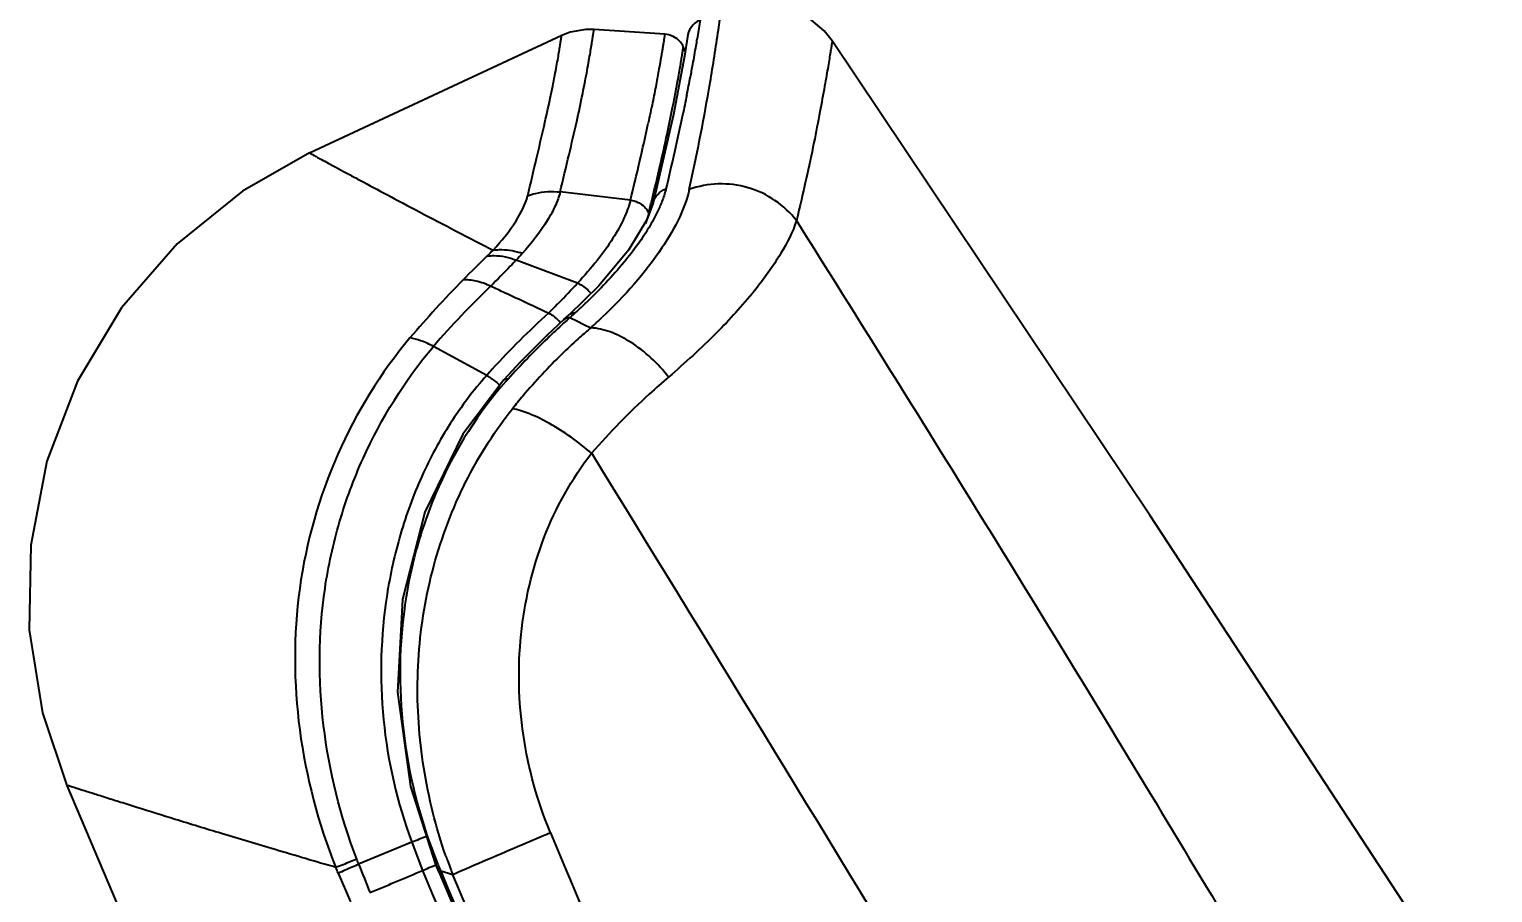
# Model space of a CAD drawing. Header units: millimetres. Extents: x 3631 to 3841, y 294 to 591.
# Drawn here: x 3673.38 to 3698.15, y 519.07 to 533.69 of the extents above; entities that cross this region are included whole.
import ezdxf

# ---------------------------------------------------------------- set-up
doc = ezdxf.new("R2010")
doc.units = ezdxf.units.MM
doc.header["$LTSCALE"] = 0.1
doc.layers.add('DIM', color=3, linetype='Continuous')
doc.styles.get("Standard").update_dxf_attribs({"font": 'arial.ttf'})
doc.dimstyles.new('ISO-25', dxfattribs={"dimtxt": 2.5, "dimasz": 2.5, "dimexe": 1.25, "dimexo": 0.625, "dimtad": 1, "dimlfac": 1.333333, "dimtxsty": 'Standard', "dimcen": 2.5, "dimadec": 0, "dimazin": 0, "dimtfac": 1, "dimtmove": 0, "dimatfit": 3, "dimfxl": 0, "dimarcsym": 0})

# ---------------------------------------------------------------- blocks, each defined once
blk = doc.blocks.new('*D76')
at = {"layer": 'Defpoints', "color": 0}
for p in [(3674.018, 520.889), (3707.156, 490.294), (3701.06, 488.102), (3692.287, 477.853), (3707.156, 369.842)]:
    blk.add_point(p, dxfattribs=at)
at = {"layer": 'DIM', "color": 0, "lineweight": -2}
blk.add_arc((3707.156, 442.825), 45.686, 93.1357, 109.8649, dxfattribs=at)
at = {"layer": 'DIM', "color": 0}
for points in [[(3704.645, 488.859), (3704.668, 488.026), (3707.156, 488.511)], [(3691.784, 485.404), (3691.479, 486.18), (3689.304, 484.879)]]:
    blk.add_solid(points, dxfattribs=at)
at = {"layer": 'DIM', "color": 0, "insert": (3697.668, 489.458), "char_height": 2.5, "attachment_point": 5, "rotation": 11.5003}
blk.add_mtext('23°', dxfattribs=at)

msp = doc.modelspace()

# ---------------------------------------------------------------- linework, layer by layer
at = {"color": 7, "linetype": 'Continuous'}
for p, q in [((3685.0456, 533.6769), (3685.0932, 534.0144)), ((3684.7348, 533.8473), (3684.687, 533.5271)), ((3682.3923, 533.5825), (3678.1251, 531.5926)), ((3684.1356, 533.6061), (3682.9397, 533.6845)), ((3684.5213, 533.5562), (3684.4708, 533.2289)), ((3684.4708, 533.2289), (3684.2824, 532.2448)), ((3684.4846, 533.3182), (3684.449, 533.3944)), ((3684.2824, 532.2448), (3683.9424, 530.7509)), ((3683.5557, 530.7942), (3682.3666, 530.9333)), ((3683.8724, 530.5616), (3683.8652, 530.5772)), ((3682.6593, 529.3884), (3681.6242, 529.781)), ((3683.0213, 529.3442), (3682.5177, 528.8534)), ((3682.3416, 529.0555), (3682.3269, 529.0404)), ((3682.4283, 528.772), (3682.1418, 528.5062)), ((3682.4282, 528.772), (3682.5177, 528.8534)), ((3682.5476, 528.8205), (3682.5328, 528.8071)), ((3682.5328, 528.8071), (3682.6489, 528.7498)), ((3682.1418, 528.5062), (3681.6873, 528.0503)), ((3682.6489, 528.7498), (3682.7665, 528.6919)), ((3682.7665, 528.6919), (3682.8857, 528.6333)), ((3681.1233, 527.8278), (3680.2208, 528.3185)), ((3681.6873, 528.0503), (3681.4114, 527.7513)), ((3681.4114, 527.7513), (3681.4115, 527.7515)), ((3674.0183, 520.889), (3675.4722, 517.4638)), ((3679.8584, 519.9275), (3678.9566, 519.5535)), ((3679.8584, 519.9274), (3680.0355, 519.4466)), ((3678.6121, 519.4014), (3678.8173, 518.918)), ((3680.0355, 519.4466), (3680.0864, 519.3263)), ((3680.2585, 519.5505), (3680.3119, 519.4218)), ((3680.5502, 519.3761), (3680.3451, 519.4355))]:
    msp.add_line(p, q, dxfattribs=at)
for points in [[(3686.9708, 533.4908), (3686.8367, 533.6619), (3686.5067, 533.9347), (3686.1145, 534.103), (3685.692, 534.1537), (3685.2726, 534.0841), (3685.0932, 534.0144)], [(3684.7348, 533.8473), (3684.6878, 533.8212), (3684.6469, 533.7903), (3684.6114, 533.755), (3684.5819, 533.7164), (3684.5582, 533.6762), (3684.5405, 533.6353), (3684.5292, 533.598), (3684.5213, 533.5562)], [(3682.9393, 533.6845), (3682.7995, 533.6846), (3682.5363, 533.6372), (3682.3923, 533.5824)], [(3684.2809, 533.566), (3684.2032, 533.5951), (3684.1358, 533.606)], [(3684.401, 533.4693), (3684.3476, 533.5228), (3684.2809, 533.566)], [(3684.451, 533.3903), (3684.441, 533.4099), (3684.401, 533.4693)], [(3717.7805, 383.7876), (3717.0169, 396.4177), (3716.4136, 408.0085), (3716.0206, 418.5208), (3715.7988, 428.1466), (3715.7055, 437.0164), (3715.7305, 445.2463), (3715.879, 452.9351), (3716.1607, 460.1134), (3716.5556, 466.822), (3716.8609, 473.1337), (3716.4887, 479.2401), (3715.0274, 485.2587), (3712.6505, 491.2726), (3709.5892, 497.4546), (3705.9649, 503.9032), (3701.8774, 510.6636), (3697.3504, 517.8175), (3692.3451, 525.4645), (3686.9695, 533.4926)], [(3678.1263, 531.5932), (3676.9905, 530.9493), (3675.8856, 530.0553), (3674.9439, 528.9709), (3674.1969, 527.7313), (3673.6785, 526.3779), (3673.4062, 524.9567), (3673.3825, 523.521), (3673.6072, 522.118), (3674.0183, 520.8889)], [(3683.9425, 530.7507), (3683.8362, 530.4639), (3683.5253, 529.9491), (3683.0213, 529.3442)], [(3681.4116, 527.7514), (3680.7221, 526.8329), (3680.0764, 525.5116), (3679.6965, 524.0358), (3679.6112, 522.4664), (3679.8327, 520.871), (3680.2585, 519.5505)], [(3680.313, 519.4223), (3682.9549, 513.1912), (3687.9275, 501.4862)]]:
    msp.add_lwpolyline(points, dxfattribs=at)
for centre, radius, start, end in [((3667.8302, 536.2463), 17.0747, 350.41784, 350.83643), ((3640.677, 540.2366), 44.8509, 350.43836, 351.58999), ((3665.0772, 536.7118), 19.8668, 349.50844, 350.41567), ((3660.4383, 537.563), 24.5831, 349.0178, 349.52636), ((3654.3323, 538.7437), 30.8022, 348.44177, 349.02564), ((3648.5068, 538.9366), 36.9139, 350.20855, 350.40952), ((3647.8859, 539.0635), 37.5473, 347.55936, 350.17883), ((3642.8734, 540.8824), 41.9146, 346.0729, 347.90186), ((3636.9453, 542.2493), 48.3501, 346.03001, 346.2811), ((3726.4428, 483.3973), 64.89, 134.286479, 134.798467), ((3686.3183, 524.801), 7.2365, 134.65448, 135.76455), ((3696.7591, 516.3879), 20.2098, 138.06688, 138.49366), ((3681.311, 528.7201), 1.2439, 70.58524, 72.76274), ((3695.0034, 515.507), 19.9549, 135.70439, 139.51918), ((3691.7729, 518.2856), 15.3007, 133.76297, 139.026), ((3666.1058, 544.8641), 22.6609, 315.76388, 316.92641), ((3663.0132, 547.8535), 26.962, 315.28225, 315.75221), ((3675.8596, 536.3383), 10.0612, 312.23616, 313.73706), ((3690.9919, 519.0657), 13.1969, 131.93876, 137.78508), ((3681.8784, 528.3275), 0.6296, 38.27922, 50.51928), ((3690.3852, 519.9393), 11.8448, 131.52433, 132.00091), ((3682.6024, 528.7591), 0.1268, 123.06031, 131.93478), ((3675.1829, 536.9452), 10.9659, 312.19077, 312.72219), ((3676.3626, 535.8443), 9.7236, 312.13259, 313.68853), ((3690.8717, 519.401), 12.5704, 132.00711, 133.70883), ((3688.5466, 521.9193), 8.782, 130.13565, 131.72209), ((3691.3831, 518.8598), 13.3149, 133.90307, 138.02051), ((3691.3687, 518.8741), 13.2947, 133.68798, 133.90103), ((3688.929, 521.492), 9.3554, 131.72869, 134.01163), ((3689.3738, 521.0392), 9.9901, 134.23717, 139.87071), ((3689.1642, 521.2453), 9.6962, 133.9982, 134.1994), ((3691.3893, 518.683), 13.7484, 137.71665, 138.30221), ((3686.3514, 523.3835), 6.5488, 137.99721, 138.46379), ((3689.8558, 520.628), 10.6237, 139.85032, 141.34963), ((3685.4714, 505.707), 15.2881, 110.54395, 111.53959), ((3668.3616, 515.6188), 11.3021, 20.37366, 20.82803), ((3688.4354, 522.4777), 8.4734, 199.16335, 199.80994), ((3688.3936, 522.4626), 8.429, 199.80967, 200.74634), ((3849.7053, 587.5639), 183.7947, 201.71773, 201.879645), ((3631.189, 635.4086), 125.8299, 292.842194, 292.957195), ((3689.2928, 523.1514), 9.6887, 201.71536, 202.27371), ((3688.9464, 523.0101), 9.3145, 202.27679, 202.56728), ((3678.0784, 524.8631), 5.8819, 292.47749, 292.66599), ((3688.3463, 522.4447), 8.3784, 200.74652, 201.48471)]:
    msp.add_arc(centre, radius, start, end, dxfattribs=at)
for points, knots in [([(3681.8176, 530.8686), (3681.8674, 531.0783), (3681.9609, 531.4716), (3682.0889, 532.0215), (3682.1793, 532.4297), (3682.239, 532.7145), (3682.2752, 532.8956), (3682.3053, 533.0551), (3682.3298, 533.193), (3682.3494, 533.3095), (3682.3647, 533.4048), (3682.375, 533.4711), (3682.3816, 533.5136), (3682.3851, 533.5377), (3682.3883, 533.5561), (3682.3895, 533.5702), (3682.3922, 533.5771), (3682.3913, 533.582), (3682.3922, 533.5824)], [0, 0, 0, 0, 0.2330312, 0.4371136, 0.6103522, 0.6850539, 0.7516554, 0.8101045, 0.8605176, 0.9030358, 0.9377961, 0.9648957, 0.9755695, 0.9843199, 0.9911425, 0.9960329, 0.9989866, 1, 1, 1, 1]), ([(3682.3666, 530.933), (3682.4174, 531.1442), (3682.5125, 531.5408), (3682.6417, 532.0959), (3682.7307, 532.5093), (3682.7882, 532.7987), (3682.8231, 532.9836), (3682.8524, 533.1468), (3682.8767, 533.288), (3682.8964, 533.4073), (3682.9099, 533.4929), (3682.9188, 533.5505), (3682.9242, 533.5856), (3682.9287, 533.6152), (3682.9324, 533.6394), (3682.9353, 533.6584), (3682.9375, 533.6705), (3682.9384, 533.678), (3682.9396, 533.681), (3682.939, 533.6843), (3682.9399, 533.6844)], [0, 0, 0, 0, 0.2318068, 0.4351228, 0.6081777, 0.6830136, 0.7499618, 0.8089508, 0.8599138, 0.90287, 0.937894, 0.9524546, 0.9650598, 0.9757186, 0.9844399, 0.99123, 0.9960877, 0.9977914, 0.9990113, 1, 1, 1, 1]), ([(3684.1358, 533.606), (3684.1362, 533.6058), (3684.1349, 533.6032), (3684.1354, 533.5992), (3684.1338, 533.5914), (3684.1327, 533.581), (3684.1307, 533.5675), (3684.1274, 533.5436), (3684.1219, 533.5063), (3684.1137, 533.4526), (3684.1034, 533.3871), (3684.0908, 533.3098), (3684.0696, 533.1833), (3684.0365, 532.9962), (3683.988, 532.7372), (3683.9276, 532.4325), (3683.882, 532.2143), (3683.8571, 532.0977)], [0, 0, 0, 0, 0.0010004, 0.0039675, 0.0089009, 0.0157998, 0.0246633, 0.0354906, 0.0630339, 0.0984242, 0.1416555, 0.1927082, 0.2515521, 0.3924952, 0.5642615, 0.7667563, 1, 1, 1, 1]), ([(3686.9708, 533.4908), (3686.9713, 533.4899), (3686.969, 533.4855), (3686.9693, 533.4769), (3686.9661, 533.4617), (3686.9618, 533.4299), (3686.9527, 533.3748), (3686.9394, 533.2908), (3686.9216, 533.1828), (3686.8994, 533.0508), (3686.8725, 532.8947), (3686.8275, 532.6387), (3686.7586, 532.2601), (3686.6559, 531.7364), (3686.5247, 531.1211), (3686.4226, 530.6815), (3686.3657, 530.4466)], [0, 0, 0, 0, 0.0009809, 0.0039116, 0.0087943, 0.0156316, 0.0351791, 0.0625737, 0.0978323, 0.1409624, 0.1919694, 0.2508588, 0.3920844, 0.5638898, 0.7664469, 1, 1, 1, 1]), ([(3683.916, 530.7827), (3683.9651, 530.9839), (3684.0544, 531.3602), (3684.1715, 531.8863), (3684.2648, 532.3334), (3684.3276, 532.6567), (3684.3677, 532.8754), (3684.3912, 533.0093), (3684.4104, 533.1229), (3684.4256, 533.2161), (3684.4367, 533.2888), (3684.444, 533.3365), (3684.4476, 533.3644), (3684.4498, 533.3776), (3684.4501, 533.3854), (3684.4514, 533.3891), (3684.4511, 533.39)], [0, 0, 0, 0, 0.2333442, 0.4357363, 0.6072662, 0.747981, 0.8067805, 0.8578401, 0.9011251, 0.9365996, 0.9642334, 0.9840163, 0.9909615, 0.9959411, 0.9989543, 1, 1, 1, 1]), ([(3684.5099, 532.572), (3684.4869, 532.4591), (3684.3758, 531.9287), (3684.2549, 531.4003), (3684.1565, 530.9851)], [0, 0, 0, 0, 0.2126102, 1, 1, 1, 1]), ([(3678.1263, 531.5932), (3678.1251, 531.5934), (3678.1348, 531.5892), (3678.139, 531.5857), (3678.158, 531.576), (3678.1789, 531.5642), (3678.2081, 531.5484), (3678.2585, 531.5209), (3678.3376, 531.4779), (3678.4508, 531.4164), (3678.5888, 531.3418), (3678.7513, 531.2541), (3679.0162, 531.1116), (3679.4053, 530.9034), (3679.9388, 530.6206), (3680.5575, 530.2966), (3680.9985, 530.0688), (3681.2326, 529.9486)], [0, 0, 0, 0, 0.0010184, 0.0041195, 0.0092917, 0.0165231, 0.0258021, 0.0371167, 0.0658064, 0.1024981, 0.1471237, 0.1996695, 0.260106, 0.4038631, 0.5763455, 0.7754132, 1, 1, 1, 1]), ([(3683.9424, 530.7509), (3683.955, 530.803), (3684.0092, 530.9037), (3684.1045, 530.9657), (3684.1564, 530.9851)], [0, 0, 0, 0, 0.4920925, 1, 1, 1, 1]), ([(3684.1567, 530.9845), (3684.1514, 530.9636), (3684.1271, 530.8755), (3684.096, 530.7894), (3684.0695, 530.7249)], [0, 0, 0, 0, 0.2363366, 1, 1, 1, 1]), ([(3686.3644, 530.4483), (3686.1657, 530.712), (3685.5739, 531.1112), (3684.8616, 531.0893), (3684.5502, 530.9742)], [0, 0, 0, 0, 0.4986063, 1, 1, 1, 1]), ([(3681.232, 529.9476), (3681.3743, 530.102), (3681.6062, 530.3858), (3681.777, 530.7171), (3681.8165, 530.8678)], [0, 0, 0, 0, 0.5740308, 1, 1, 1, 1]), ([(3682.3666, 530.9333), (3682.3473, 530.8553), (3682.2861, 530.6897), (3682.0888, 530.3287), (3681.8817, 530.0682), (3681.7245, 529.8933)], [0, 0, 0, 0, 0.1957404, 0.4272981, 1, 1, 1, 1]), ([(3681.8164, 530.8681), (3681.8595, 530.8843), (3682.0374, 530.9381), (3682.228, 530.9494), (3682.3666, 530.933)], [0, 0, 0, 0, 0.2481215, 1, 1, 1, 1]), ([(3683.5557, 530.7941), (3683.5297, 530.6892), (3683.4454, 530.4655), (3683.2545, 530.126), (3682.9889, 529.7584), (3682.7767, 529.514), (3682.6591, 529.3882)], [0, 0, 0, 0, 0.1927349, 0.4234351, 0.6928526, 1, 1, 1, 1]), ([(3684.5502, 530.9742), (3684.5158, 530.8148), (3684.3867, 530.4702), (3683.9393, 529.7089), (3683.4525, 529.1699), (3683.0791, 528.8131)], [0, 0, 0, 0, 0.1850735, 0.4137184, 1, 1, 1, 1]), ([(3683.6836, 530.7571), (3683.696, 530.7512), (3683.7438, 530.7253), (3683.7862, 530.6895), (3683.8125, 530.6587)], [0, 0, 0, 0, 0.2529475, 1, 1, 1, 1]), ([(3683.8652, 530.5772), (3683.8615, 530.5626), (3683.8453, 530.5016), (3683.8252, 530.4418), (3683.8083, 530.3969)], [0, 0, 0, 0, 0.2389373, 1, 1, 1, 1]), ([(3684.0695, 530.7249), (3684.0575, 530.6959), (3684.0041, 530.5731), (3683.9413, 530.4545), (3683.8895, 530.3661)], [0, 0, 0, 0, 0.2342982, 1, 1, 1, 1]), ([(3683.8895, 530.3661), (3683.7609, 530.1464), (3683.4269, 529.6901), (3683.038, 529.2819), (3682.8154, 529.0688)], [0, 0, 0, 0, 0.4523697, 1, 1, 1, 1]), ([(3686.3647, 530.4494), (3686.3043, 530.2544), (3686.087, 529.8368), (3685.6286, 529.2023), (3684.9888, 528.5017), (3684.4807, 528.0407), (3684.2017, 527.8001)], [0, 0, 0, 0, 0.1774213, 0.4043279, 0.6798535, 1, 1, 1, 1]), ([(3686.3644, 530.4483), (3687.408, 528.7891), (3689.4848, 525.4639), (3692.548, 520.444), (3695.5624, 515.3946), (3698.5133, 510.3079), (3701.4028, 505.1859), (3703.7102, 500.8619), (3705.461, 497.3541), (3706.7078, 494.6912), (3707.9051, 492.006), (3708.6788, 490.2049), (3709.0526, 489.2992)], [0, 0, 0, 0, 0.1250035, 0.2500071, 0.3750109, 0.5000146, 0.625018, 0.7500179, 0.8125154, 0.8750077, 0.9375109, 1, 1, 1, 1]), ([(3681.1337, 529.8487), (3681.172, 529.8541), (3681.3384, 529.8645), (3681.5054, 529.8266), (3681.6244, 529.7809)], [0, 0, 0, 0, 0.2326265, 1, 1, 1, 1]), ([(3681.6242, 529.781), (3681.5903, 529.7457), (3681.4467, 529.5971), (3681.3018, 529.4499), (3681.1911, 529.3376)], [0, 0, 0, 0, 0.2370994, 1, 1, 1, 1]), ([(3681.232, 529.9476), (3681.2672, 529.9532), (3681.4174, 529.9671), (3681.5699, 529.9422), (3681.6796, 529.9082)], [0, 0, 0, 0, 0.2366275, 1, 1, 1, 1]), ([(3681.1913, 529.3374), (3681.1123, 529.3741), (3680.9591, 529.43), (3680.7954, 529.448), (3680.7208, 529.4427)], [0, 0, 0, 0, 0.5383296, 1, 1, 1, 1]), ([(3682.169, 528.8796), (3681.9245, 528.994), (3681.5989, 529.1477), (3681.2718, 529.2983), (3681.1898, 529.3359)], [0, 0, 0, 0, 0.7495854, 1, 1, 1, 1]), ([(3682.6591, 529.3882), (3682.6811, 529.3799), (3682.7689, 529.3387), (3682.8445, 529.2722), (3682.8886, 529.2136)], [0, 0, 0, 0, 0.2426549, 1, 1, 1, 1]), ([(3682.1719, 528.8826), (3682.1811, 528.8781), (3682.2187, 528.8584), (3682.2537, 528.8339), (3682.2787, 528.8135)], [0, 0, 0, 0, 0.239793, 1, 1, 1, 1]), ([(3682.4283, 528.772), (3682.4348, 528.7779), (3682.4652, 528.7999), (3682.5043, 528.8076), (3682.5328, 528.8072)], [0, 0, 0, 0, 0.236501, 1, 1, 1, 1]), ([(3682.5333, 528.8653), (3682.5394, 528.8693), (3682.5669, 528.8841), (3682.5988, 528.8893), (3682.6226, 528.8892)], [0, 0, 0, 0, 0.2364125, 1, 1, 1, 1]), ([(3684.2017, 527.7999), (3684.0231, 528.0292), (3683.7092, 528.3255), (3683.235, 528.5707), (3682.9966, 528.6279), (3682.8857, 528.6333)], [0, 0, 0, 0, 0.5469598, 0.7910823, 1, 1, 1, 1]), ([(3679.8252, 528.4615), (3679.3284, 527.8714), (3678.4969, 526.5231), (3677.8468, 524.2259), (3677.859, 521.8094), (3678.2728, 520.2446), (3678.57, 519.4995)], [0, 0, 0, 0, 0.2441615, 0.4936267, 0.7461249, 1, 1, 1, 1]), ([(3678.9252, 519.6374), (3678.649, 520.365), (3678.2667, 521.8861), (3678.277, 523.8457), (3678.607, 525.3532), (3679.1338, 526.7737), (3679.7394, 527.7475), (3680.2209, 528.3184)], [0, 0, 0, 0, 0.2540564, 0.50643, 0.6318185, 0.756173, 1, 1, 1, 1]), ([(3680.2209, 528.3184), (3680.1513, 528.3555), (3680.0236, 528.4153), (3679.8868, 528.4545), (3679.8252, 528.4615)], [0, 0, 0, 0, 0.5600945, 1, 1, 1, 1]), ([(3681.1239, 527.8283), (3680.8991, 527.5751), (3680.487, 527.0288), (3679.9994, 526.1208), (3679.6419, 525.1429), (3679.3381, 523.7727), (3679.2876, 521.9896), (3679.6089, 520.5925), (3679.8585, 519.9275)], [0, 0, 0, 0, 0.1213009, 0.2439672, 0.3679245, 0.4930736, 0.7455519, 1, 1, 1, 1]), ([(3681.1239, 527.8284), (3681.1413, 527.8187), (3681.2146, 527.7737), (3681.2816, 527.7189), (3681.329, 527.673)], [0, 0, 0, 0, 0.2323772, 1, 1, 1, 1]), ([(3681.4116, 527.7514), (3681.4153, 527.7555), (3681.4366, 527.7711), (3681.4651, 527.7693), (3681.4849, 527.7657)], [0, 0, 0, 0, 0.2152583, 1, 1, 1, 1]), ([(3684.2017, 527.8001), (3684.091, 527.7061), (3683.6327, 527.3013), (3683.2053, 526.8616), (3682.8985, 526.5107)], [0, 0, 0, 0, 0.2375786, 1, 1, 1, 1]), ([(3681.4494, 527.726), (3680.983, 527.1995), (3680.4049, 526.2842), (3679.9247, 524.9417), (3679.6308, 523.5188), (3679.6367, 521.6737), (3680.0166, 520.2448), (3680.2917, 519.5666)], [0, 0, 0, 0, 0.2439353, 0.3678604, 0.4934411, 0.7461871, 1, 1, 1, 1]), ([(3680.6084, 525.6802), (3680.6706, 525.8223), (3680.9355, 526.379), (3681.271, 526.9027), (3681.5589, 527.2632)], [0, 0, 0, 0, 0.2515827, 1, 1, 1, 1]), ([(3682.8986, 526.5107), (3682.6779, 526.7002), (3682.3345, 526.9471), (3681.8715, 527.1772), (3681.655, 527.2472), (3681.559, 527.2632)], [0, 0, 0, 0, 0.5631833, 0.8115547, 1, 1, 1, 1]), ([(3682.2033, 520.085), (3681.9825, 520.6127), (3681.6743, 521.7248), (3681.6346, 523.4405), (3682.0152, 525.0915), (3682.5608, 526.0784), (3682.8986, 526.5107)], [0, 0, 0, 0, 0.2544512, 0.5070386, 0.755969, 1, 1, 1, 1]), ([(3705.1897, 487.2619), (3704.7874, 488.2114), (3703.9483, 490.0482), (3702.6257, 492.7059), (3701.2763, 495.2296), (3699.9062, 497.6661), (3698.5388, 500.078), (3696.7122, 503.309), (3694.403, 507.3564), (3691.5853, 512.1973), (3687.7642, 518.5931), (3684.8452, 523.3496), (3682.9004, 526.5119)], [0, 0, 0, 0, 0.0684987, 0.1340865, 0.1971674, 0.2585739, 0.3197659, 0.3813341, 0.5051202, 0.6292944, 0.7533997, 1, 1, 1, 1]), ([(3680.4315, 519.6962), (3680.2638, 520.179), (3680.0145, 521.1777), (3679.9076, 522.7143), (3680.0884, 524.2413), (3680.4046, 525.2155), (3680.6084, 525.6802)], [0, 0, 0, 0, 0.2505777, 0.5016682, 0.7512267, 1, 1, 1, 1]), ([(3678.5701, 519.4996), (3678.2269, 519.5994), (3677.5807, 519.7883), (3676.6748, 520.0599), (3675.8957, 520.2993), (3675.3278, 520.4759), (3674.9406, 520.5975), (3674.7021, 520.6728), (3674.4989, 520.7371), (3674.3317, 520.79), (3674.2009, 520.8313), (3674.1149, 520.8587), (3674.0646, 520.8743), (3674.0409, 520.8821), (3674.0264, 520.886), (3674.0201, 520.8886), (3674.0184, 520.8889)], [0, 0, 0, 0, 0.2252748, 0.4243946, 0.5961478, 0.7390606, 0.7993308, 0.8519427, 0.8967539, 0.933639, 0.9624911, 0.9832175, 0.9905088, 0.9957404, 0.9989046, 1, 1, 1, 1]), ([(3682.2029, 520.0848), (3682.0456, 520.0179), (3681.4943, 519.7826), (3680.943, 519.5475), (3680.5503, 519.3762)], [0, 0, 0, 0, 0.2852485, 1, 1, 1, 1]), ([(3682.2028, 520.0848), (3684.0134, 515.7702), (3687.6583, 507.1549), (3691.3356, 498.5534), (3693.1595, 494.2483)], [0, 0, 0, 0, 0.5001934, 1, 1, 1, 1]), ([(3678.9252, 519.6374), (3678.8884, 519.6227), (3678.7703, 519.5759), (3678.6521, 519.5294), (3678.57, 519.4995)], [0, 0, 0, 0, 0.3120147, 1, 1, 1, 1]), ([(3678.9566, 519.5535), (3678.9206, 519.5373), (3678.8056, 519.4858), (3678.6899, 519.4357), (3678.6107, 519.4008)], [0, 0, 0, 0, 0.3133767, 1, 1, 1, 1]), ([(3679.1487, 519.073), (3679.2231, 519.1031), (3679.3706, 519.1661), (3679.6658, 519.2916), (3679.888, 519.3838), (3680.0355, 519.4466)], [0, 0, 0, 0, 0.2500139, 0.5000273, 1, 1, 1, 1]), ([(3680.2585, 519.5505), (3680.2583, 519.5513), (3680.2628, 519.5526), (3680.2675, 519.5561), (3680.2788, 519.5607), (3680.2869, 519.5645), (3680.2917, 519.5666)], [0, 0, 0, 0, 0.0683392, 0.2601493, 0.5721434, 1, 1, 1, 1]), ([(3680.313, 519.4223), (3680.3143, 519.4221), (3680.3189, 519.4256), (3680.3237, 519.4266), (3680.3272, 519.428)], [0, 0, 0, 0, 0.2647393, 1, 1, 1, 1]), ([(3680.345, 519.4354), (3682.9763, 513.2188), (3688.2684, 500.7934), (3693.53, 488.3552), (3696.1792, 482.1416)], [0, 0, 0, 0, 0.4998469, 1, 1, 1, 1]), ([(3691.5208, 493.5428), (3689.6902, 497.8497), (3686.0538, 506.4695), (3682.386, 515.076), (3680.5503, 519.3762)], [0, 0, 0, 0, 0.500221, 1, 1, 1, 1]), ([(3680.0864, 519.3263), (3681.3251, 516.3996), (3683.8077, 510.5484), (3687.5381, 501.7746), (3690.6421, 494.461), (3693.121, 488.6087), (3694.3657, 485.6849), (3694.993, 484.2253)], [0, 0, 0, 0, 0.2500067, 0.5000139, 0.7500165, 0.8750216, 1, 1, 1, 1])]:
    msp.add_open_spline(points, degree=3, knots=knots, dxfattribs=at)
for points in [[(3683.5558, 530.7941), (3683.5999, 530.789), (3683.6436, 530.7763), (3683.6836, 530.7571)], [(3683.8125, 530.6587), (3683.8335, 530.6341), (3683.8515, 530.6066), (3683.8652, 530.5773)], [(3678.6115, 519.4008), (3678.597, 519.4334), (3678.5838, 519.4666), (3678.5701, 519.4996)]]:
    msp.add_open_spline(points, degree=3, dxfattribs=at)

# ---------------------------------------------------------------- dimensions: what is measured, and where the dimension line sits
at = {"layer": 'DIM'}
dim = msp.add_angular_dim_2l(base=(3701.0605, 488.1023), line1=((3707.1555, 369.8425), (3707.1555, 490.2939)), line2=((3692.2867, 477.8526), (3674.0183, 520.889)), dimstyle='ISO-25', dxfattribs=at)
dim.commit()
dim.dimension.update_dxf_attribs({"geometry": '*D76', "text_midpoint": (3697.6677, 489.4576)})

doc.saveas('drawing.dxf')
